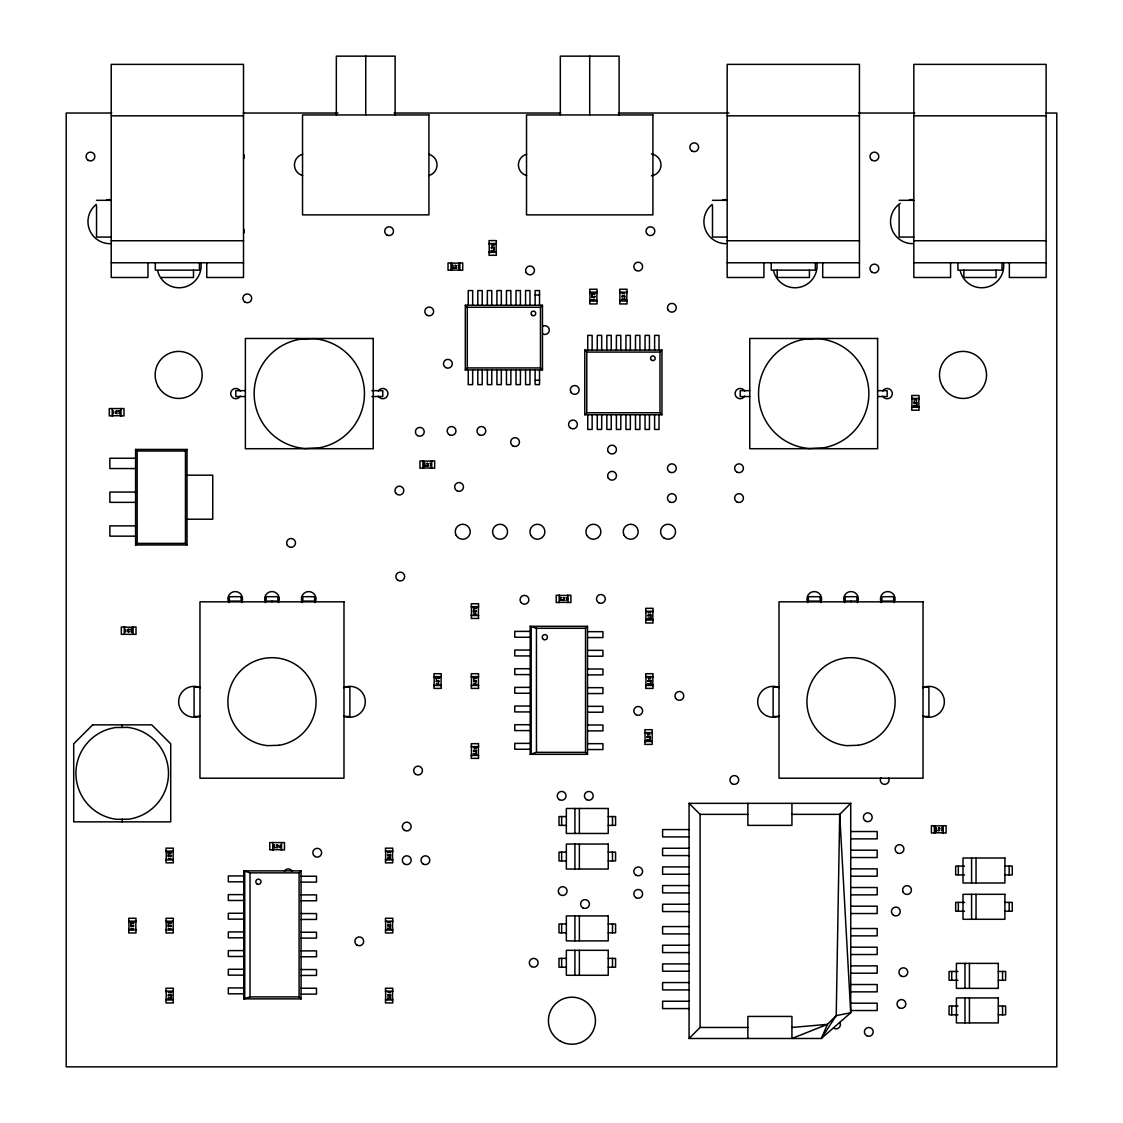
<?xml version="1.0" encoding="UTF-8"?>
<svg xmlns="http://www.w3.org/2000/svg" width="1123" height="1123" viewBox="0 0 1123 1123"><rect width="100%" height="100%" fill="white"/><g stroke="black" fill="none" stroke-linecap="round" stroke-linejoin="round"><path stroke-width="1.5" d="M390.411 852.511C390.79 853.522 389.26 851.094 387.772 852.203C387.042 854.603 388.811 849.339 390.593 852.301M390.411 992.564C390.411 992.844 384.543 991.848 390.593 992.367M476.236 748.016C476.18 748.325 470.411 747.328 476.419 747.806M591.891 299.588C592.312 302.073 598.531 298.536 592.102 299.757M127.854 629.498C130.661 627.266 126.141 633.049 129.257 631.519C128.822 633.456 125.944 630.326 129.37 629.427M624.809 300.08L624.809 298.536M130.493 629.315L132.163 629.217M916.55 401.823L916.831 403.719L914.206 401.978L914.234 403.508L914.319 402.132M438.925 681.815C438.826 677.983 439.205 684.791 436.384 680.37C436.58 684.342 435.527 678.376 438.588 681.829M187.022 544.964L185.449 543.392L185.449 451.011L187.022 449.439L135.588 449.439L135.588 544.964L187.022 544.964L187.022 449.439M135.588 544.964L137.16 543.392L137.16 451.011L135.588 449.439M465.315 369.93L467.294 367.937L540.472 367.937L542.465 369.93L542.465 305.259L465.315 305.259L465.315 369.93L542.465 369.93M465.315 305.259L467.294 307.253L540.472 307.253L542.465 305.259M584.788 414.752L586.782 412.759L659.959 412.759L661.952 414.752L661.952 350.081L584.788 350.081L584.788 414.752L661.952 414.752M584.788 350.081L586.782 352.075L659.959 352.075L661.952 350.081M301.076 998.88L299.097 996.901L299.097 872.852L301.076 870.872L243.761 870.872L243.761 998.88L301.076 998.88L301.076 870.872M587.511 754.319L585.532 752.34L585.532 628.29L587.511 626.311L530.196 626.311L530.196 754.319L587.511 754.319L587.511 626.311M243.761 998.88L250.022 996.901L299.097 996.901M530.196 754.319L536.457 752.34L585.532 752.34M850.729 803.338L839.709 814.357L836.228 1015.585L821.334 1038.48L689.073 1038.48L689.073 803.338L850.729 803.338L850.729 1012.778L821.334 1038.48L827.469 1024.344L836.228 1015.585L850.729 1012.778L839.709 814.357L791.94 814.357M689.073 1038.48L700.092 1027.461L700.092 814.357L689.073 803.338M276.426 847.472C279.852 846.574 276.974 843.443 276.525 845.38C279.627 843.892 275.219 849.507 277.942 847.486M938.084 830.571C942.773 827.96 935.347 827.974 939.642 828.156M170.766 856.217L168.464 854.828L168.253 856.54L168.253 854.631L170.415 856.33L170.85 854.856L170.878 856.386M133.44 926.321L131.138 924.931L130.928 926.643L130.928 924.734L133.09 926.433L133.525 924.959L133.539 926.489M170.766 926.321L168.464 924.931L168.253 926.643L168.253 924.734L170.415 926.433L170.85 924.959L170.878 926.489M476.124 681.928C476.475 677.759 476.194 685.016 473.709 680.37C473.906 684.342 472.867 678.376 475.913 681.829M914.347 401.894L916.621 403.536L916.635 402.02M119.445 413.531L120.245 413.418L119.249 413.797L119.249 411.018M560.742 597.633L559.956 597.675L560.939 597.352L560.742 600.145M275.177 847.683L273.633 847.683M458.591 268.088C461.595 266.305 456.205 264.579 458.703 265.267C459.7 266.698 457.44 268.313 458.395 267.92M280.315 847.739C280.694 841.66 280.048 847.542 280.118 847.556M791.94 1027.461L827.469 1024.344L791.94 1038.48L791.94 1016.441L747.862 1016.441L747.862 1038.48M111.795 113.03L66.215 113.03L66.215 1066.85L1056.785 1066.85L1056.785 113.03L1046.257 113.03M243.298 113.03L337.967 113.03M394.075 113.03L560.63 113.03M618.478 113.03L728.925 113.03M858.674 113.03L914.768 113.03M111.233 115.823L243.509 115.823M727.171 115.823L859.446 115.823M913.827 115.823L1046.103 115.823M96.536 200.329L111.233 200.329M712.487 200.329L727.171 200.329M899.13 200.329L913.827 200.329M111.233 237.065L96.536 237.065L96.536 205.706M727.171 237.065L712.487 237.065L712.487 205.706M913.827 237.065L899.13 237.065L899.13 205.706M111.233 240.743L243.509 240.743M727.171 240.743L859.446 240.743M913.827 240.743L1046.103 240.743M489.038 243.537L496.394 243.537M489.249 244.267L489.038 240.589L496.394 240.589L496.169 244.267M493.952 250.555L491.172 250.555L491.565 251.566L491.439 250.752L493.952 250.752M489.249 251.622L489.038 255.286L496.394 255.286L496.169 251.622M489.038 252.352L496.394 252.352M111.233 262.782L243.509 262.782M727.171 262.782L859.446 262.782M913.827 262.782L1046.103 262.782M450.983 263.133L459.798 263.133M450.983 270.067L459.798 270.067M161.249 277.479L193.493 277.479L193.493 270.138M589.715 292.177L597.071 292.177M619.699 292.177L627.041 292.177M589.94 292.921L589.715 289.243L597.071 289.243L596.86 292.921M619.91 292.921L619.699 289.243L627.041 289.243L626.831 292.921M592.158 293.777L594.671 293.777L594.544 292.977L594.937 293.973L592.158 293.973M535.124 294.97L539.531 294.97M624.613 295.756C626.704 298.732 620.963 294.044 622.507 297.174C620.528 296.669 623.756 293.917 624.599 297.272M624.613 299.209L621.819 299.209L622.212 300.206L622.1 299.406L624.613 299.406M589.94 300.262L589.715 303.94L597.071 303.94L596.86 300.262M619.91 300.262L619.699 303.94L627.041 303.94L626.831 300.262M589.715 301.006L597.071 301.006M619.699 300.992L627.041 300.992M535.124 380.22L539.531 380.22M245.376 390.65L235.816 390.65L235.816 396.531L245.376 396.531M371.938 390.65L382.789 390.65L382.789 396.531L371.938 396.531M749.771 390.65L740.211 390.65L740.211 396.531L749.771 396.531M877.891 390.65L887.184 390.65L887.184 396.531L877.891 396.531M911.722 398.44L919.077 398.44M911.932 399.17L911.722 395.493L919.077 395.493L918.853 399.17M916.635 405.473L913.855 405.473L914.234 406.47L914.122 405.67L916.635 405.67M911.932 406.526L911.722 410.19L919.077 410.19L918.853 406.526M911.722 407.256L919.077 407.256M112.216 415.721L121.031 415.721M137.16 451.011L185.449 451.011M135.588 458.254L109.872 458.254L109.872 468.544L135.588 468.544M422.908 461.104L431.723 461.104M422.908 468.024L431.723 468.024M187.022 475.183L212.738 475.183L212.738 519.219L187.022 519.219M135.588 492.056L109.872 492.056L109.872 502.346L135.588 502.346M135.588 525.859L109.872 525.859L109.872 536.148L135.588 536.148M137.16 543.392L185.449 543.392M559.156 595.429L567.971 595.429M559.156 602.363L567.971 602.363M471.267 606.687L478.609 606.687M471.478 607.431L471.267 603.753L478.609 603.753L478.398 607.431M473.695 608.287L476.208 608.287L476.096 607.487L476.489 608.484L473.695 608.484M645.711 611.249L653.067 611.249M645.922 611.979L645.711 608.315L653.067 608.315L652.842 611.979M471.478 614.772L471.267 618.45L478.609 618.45L478.398 614.772M471.267 615.516L478.609 615.516M650.624 618.282L647.845 618.282L648.224 619.278L648.111 618.478L650.624 618.478M645.922 619.335L645.711 622.998L653.067 622.998L652.842 619.335M645.711 620.064L653.067 620.064M124.274 627.196L133.09 627.196M530.196 626.311L536.457 628.29L585.532 628.29M530.196 631.379L514.769 631.379L514.769 637.26L530.196 637.26M587.511 631.673L602.939 631.673L602.939 637.555L587.511 637.555M530.196 650.049L514.769 650.049L514.769 655.93L530.196 655.93M587.511 650.343L602.939 650.343L602.939 656.225L587.511 656.225M530.196 668.718L514.769 668.718L514.769 674.586L530.196 674.586M587.511 669.013L602.939 669.013L602.939 674.881L587.511 674.881M433.927 676.65L441.283 676.65M471.267 676.65L478.609 676.65M645.711 676.65L653.067 676.65M434.152 677.38L433.927 673.716L441.283 673.716L441.072 677.38M471.478 677.38L471.267 673.716L478.609 673.716L478.398 677.38M645.922 677.38L645.711 673.716L653.067 673.716L652.842 677.38M436.37 678.25L438.882 678.25L438.77 677.436L439.149 678.446L436.37 678.446M473.695 678.25L476.208 678.25L476.096 677.436L476.489 678.446L473.695 678.446M650.624 683.682L647.845 683.682L648.224 684.679L648.111 683.879L650.624 683.879M434.152 684.735L433.927 688.413L441.283 688.413L441.072 684.735M471.478 684.735L471.267 688.413L478.609 688.413L478.398 684.735M645.922 684.735L645.711 688.413L653.067 688.413L652.842 684.735M433.927 685.465L441.283 685.465M471.267 685.465L478.609 685.465M645.711 685.465L653.067 685.465M199.964 687.079L194.082 687.079L194.082 716.474L199.964 716.474M343.989 687.079L349.871 687.079L349.871 716.474L343.989 716.474M779.011 687.079L773.129 687.079L773.129 716.474L779.011 716.474M923.036 687.079L928.918 687.079L928.918 716.474L923.036 716.474M530.196 687.374L514.769 687.374L514.769 693.256L530.196 693.256M587.511 687.669L602.939 687.669L602.939 693.551L587.511 693.551M530.196 706.044L514.769 706.044L514.769 711.926L530.196 711.926M587.511 706.339L602.939 706.339L602.939 712.221L587.511 712.221M530.196 724.714L514.769 724.714L514.769 730.582L530.196 730.582M587.511 725.009L602.939 725.009L602.939 730.876L587.511 730.876M644.827 732.645L652.182 732.645M645.037 733.375L644.827 729.697L652.182 729.697L652.182 744.395L644.827 744.395L645.037 740.731M649.74 739.678L646.96 739.678L647.353 740.675L647.227 739.875L649.74 739.875M644.827 741.461L652.182 741.461M530.196 743.37L514.769 743.37L514.769 749.252L530.196 749.252M587.511 743.665L602.939 743.665L602.939 749.546L587.511 749.546M471.267 746.613L478.609 746.613M471.463 747.342L471.267 743.665L478.609 743.665L478.384 747.342M476.166 753.631L473.387 753.631L473.78 754.628L473.653 753.828L476.166 753.828M471.463 754.684L471.267 758.362L478.609 758.362L478.384 754.684M471.267 755.428L478.609 755.428M700.092 814.357L747.862 814.357M566.343 816.561L559.001 816.561L559.001 825.377L566.343 825.377M608.231 816.561L615.586 816.561L615.586 825.377L608.231 825.377M934.364 825.882L943.18 825.882M689.073 829.574L662.612 829.574L662.612 836.916L689.073 836.916M938.084 830.585C942.225 830.262 935.964 831.497 939.544 828.367M850.729 831.525L877.189 831.525L877.189 838.867L850.729 838.867M934.364 832.803L943.18 832.803M689.073 848.23L662.612 848.23L662.612 855.586L689.073 855.586M272.707 849.704L281.522 849.704M850.729 850.195L877.189 850.195L877.189 857.537L850.729 857.537M166.007 851.108L173.363 851.108M385.428 851.094L392.783 851.094M166.232 851.838L166.007 848.16L173.363 848.16L173.153 851.838M385.638 851.838L385.428 848.16L392.783 848.16L392.559 851.838M566.343 852.132L559.001 852.132L559.001 860.948L566.343 860.948M608.231 852.132L615.586 852.132L615.586 860.948L608.231 860.948M168.45 852.694L170.963 852.694L170.836 851.894L171.229 852.89L168.45 852.89M390.341 858.126L387.561 858.126L387.954 859.123L387.828 858.323L390.341 858.323M166.232 859.179L166.007 862.857L173.363 862.857L173.153 859.179M385.638 859.179L385.428 862.857L392.783 862.857L392.559 859.179M166.007 859.923L173.363 859.923M385.428 859.923L392.783 859.923M964.573 866.086L955.673 866.086L955.673 874.915L964.573 874.915M1004.903 866.086L1012.258 866.086L1012.258 874.915L1004.903 874.915M689.073 866.9L662.612 866.9L662.612 874.241L689.073 874.241M850.729 868.851L877.189 868.851L877.189 876.207L850.729 876.207M243.761 870.872L250.022 872.852L299.097 872.852M243.761 875.94L228.32 875.94L228.32 881.822L243.761 881.822M301.076 876.235L316.504 876.235L316.504 882.116L301.076 882.116M689.073 885.57L662.612 885.57L662.612 892.911L689.073 892.911M850.729 887.521L877.189 887.521L877.189 894.863L850.729 894.863M243.761 894.61L228.32 894.61L228.32 900.478L243.761 900.478M301.076 894.891L316.504 894.891L316.504 900.772L301.076 900.772M964.573 902.387L955.673 902.387L955.673 911.216L964.573 911.216M1004.903 902.387L1012.258 902.387L1012.258 911.216L1004.903 911.216M689.073 904.226L662.612 904.226L662.612 911.581L689.073 911.581M850.729 906.191L877.189 906.191L877.189 913.532L850.729 913.532M243.761 913.266L228.32 913.266L228.32 919.147L243.761 919.147M301.076 913.56L316.504 913.56L316.504 919.442L301.076 919.442M128.682 921.211L136.023 921.211M166.007 921.211L173.363 921.211M385.428 921.197L392.783 921.197M128.892 921.941L128.682 918.263L136.023 918.263L135.827 921.941M166.232 921.941L166.007 918.263L173.363 918.263L173.153 921.941M385.638 921.941L385.428 918.263L392.783 918.263L392.559 921.941M131.124 922.797L133.623 922.797L133.511 921.997L133.904 922.994L131.124 922.994M168.45 922.797L170.963 922.797L170.836 921.997L171.229 922.994L168.45 922.994M566.343 923.99L559.001 923.99L559.001 932.82L566.343 932.82M608.231 923.99L615.586 923.99L615.586 932.82L608.231 932.82M689.073 926.573L662.612 926.573L662.612 933.915L689.073 933.915M390.341 928.426L387.561 928.23L387.954 929.226L387.828 928.426M850.729 928.524L877.189 928.524L877.189 935.866L850.729 935.866M128.892 929.283L128.682 932.96L136.023 932.96L135.827 929.283M166.232 929.283L166.007 932.96L173.363 932.96L173.153 929.283M385.638 929.283L385.428 932.96L392.783 932.96L392.559 929.283M128.682 930.026L136.023 930.026M166.007 930.026L173.363 930.026M385.428 930.026L392.783 930.026M243.761 931.936L228.32 931.936L228.32 937.817L243.761 937.817M301.076 932.23L316.504 932.23L316.504 938.112L301.076 938.112M689.073 945.229L662.612 945.229L662.612 952.585L689.073 952.585M850.729 947.194L877.189 947.194L877.189 954.536L850.729 954.536M243.761 950.591L228.32 950.591L228.32 956.473L243.761 956.473M301.076 950.886L316.504 950.886L316.504 956.768L301.076 956.768M566.343 958.382L559.001 958.382L559.001 967.212L566.343 967.212M608.231 958.382L615.586 958.382L615.586 967.212L608.231 967.212M689.073 963.899L662.612 963.899L662.612 971.241L689.073 971.241M850.729 965.85L877.189 965.85L877.189 973.206L850.729 973.206M243.761 969.261L228.32 969.261L228.32 975.143L243.761 975.143M301.076 969.556L316.504 969.556L316.504 975.438L301.076 975.438M957.961 971.465L949.061 971.465L949.061 980.281L957.961 980.281M998.291 971.465L1005.632 971.465L1005.632 980.281L998.291 980.281M689.073 982.569L662.612 982.569L662.612 989.91L689.073 989.91M850.729 984.52L877.189 984.52L877.189 991.862L850.729 991.862M243.761 987.931L228.32 987.931L228.32 993.813L243.761 993.813M301.076 988.226L316.504 988.226L316.504 994.108L301.076 994.108M166.007 991.16L173.363 991.16M385.428 991.16L392.783 991.16M166.218 991.89L166.007 988.226L173.363 988.226L173.139 991.89M385.638 991.89L385.428 988.226L392.783 988.226L392.559 991.89M170.921 998.193L168.141 998.193L168.52 999.189L168.408 998.389L170.921 998.389M390.341 998.193L387.561 998.193L387.954 999.189L387.828 998.389L390.341 998.389M166.218 999.245L166.007 1002.923L173.363 1002.923L173.139 999.245M385.638 999.245L385.428 1002.923L392.783 1002.923L392.559 999.245M166.007 999.975L173.363 999.975M385.428 999.975L392.783 999.975M689.073 1001.225L662.612 1001.225L662.612 1008.58L689.073 1008.58M850.729 1003.19L877.189 1003.19L877.189 1010.532L850.729 1010.532M957.961 1006.011L949.061 1006.011L949.061 1014.827L957.961 1014.827M998.291 1006.011L1005.632 1006.011L1005.632 1014.827L998.291 1014.827M700.092 1027.461L747.862 1027.461M390.327 856.189L388.614 854.533L387.589 855.038L388.109 856.259L388.376 854.687L390.537 856.386L390.537 854.491L390.341 856.189M390.327 926.293L388.614 924.636L387.674 924.987L388.109 926.363L388.376 924.79L390.537 926.489L390.537 924.594L390.341 926.293M390.327 996.255L388.614 994.585L387.589 995.104L388.109 996.326L388.376 994.739L390.537 996.452L390.537 994.543L390.341 996.255M115.753 413.446C120.021 413.671 112.707 413.601 117.311 411.032C113.367 411.215 119.319 410.19 115.851 413.236M1009.352 262.782L1009.352 277.479L1046.103 277.479L1046.103 64.376L913.827 64.376L913.827 277.479L950.563 277.479L950.563 262.782M1009.17 866.086L1009.17 874.915M1009.17 902.387L1009.17 911.216M1002.558 971.465L1002.558 980.281M1002.558 1006.011L1002.558 1014.827M1002.011 262.782L1002.011 270.138L957.919 270.138L957.919 262.782M996.087 270.138L996.087 277.479L963.843 277.479L963.843 270.138M976.041 858.014L976.041 882.987M976.041 894.315L976.041 919.288M971.592 858.014L971.592 882.987M971.592 894.315L971.592 919.288M969.43 963.38L969.43 988.366M969.43 997.926L969.43 1022.913M964.98 963.38L964.98 988.366M964.98 997.926L964.98 1022.913M958.326 866.086L958.326 874.915M958.326 902.387L958.326 911.216M951.714 971.465L951.714 980.281M951.714 1006.011L951.714 1014.827M943.18 825.672L943.18 833.027M942.436 825.882L946.113 825.672L946.113 833.027L942.436 832.803M936.147 830.585L936.147 827.805L935.15 828.184L935.95 828.072L935.95 830.585M935.094 825.882L931.416 825.672L931.416 833.027L935.094 832.803M934.364 825.672L934.364 833.027M918.853 398.44L918.853 407.256M911.932 398.44L911.932 407.256M851.023 601.114L851.023 601.844M822.71 262.782L822.71 277.479L859.446 277.479L859.446 64.376L727.171 64.376L727.171 277.479L763.921 277.479L763.921 262.782M815.354 262.782L815.354 270.138L771.262 270.138L771.262 262.782M809.43 270.138L809.43 277.479L777.186 277.479L777.186 270.138M791.94 803.338L791.94 825.377L747.862 825.377L747.862 803.338M659.959 352.075L659.959 412.759M659.019 350.081L659.019 335.384L654.611 335.384L654.611 350.081M659.019 414.752L659.019 429.449L654.611 429.449L654.611 414.752M652.842 611.249L652.842 620.064M652.842 676.65L652.842 685.465M649.459 350.081L649.459 335.384L645.051 335.384L645.051 350.081M649.459 414.752L649.459 429.449L645.051 429.449L645.051 414.752M645.922 611.249L645.922 620.064M645.922 676.65L645.922 685.465M645.037 732.645L645.037 741.461M639.913 350.081L639.913 335.384L635.492 335.384L635.492 350.081M639.913 414.752L639.913 429.449L635.492 429.449L635.492 414.752M630.354 350.081L630.354 335.384L625.946 335.384L625.946 350.081M630.354 414.752L630.354 429.449L625.946 429.449L625.946 414.752M626.831 292.177L626.831 300.992M620.808 350.081L620.808 335.384L616.387 335.384L616.387 350.081M620.808 414.752L620.808 429.449L616.387 429.449L616.387 414.752M619.91 292.177L619.91 300.992M619.11 114.939L619.11 56.15L560.321 56.15L560.321 114.939M612.498 816.561L612.498 825.377M612.498 852.132L612.498 860.948M612.498 923.99L612.498 932.82M612.498 958.382L612.498 967.212M611.249 350.081L611.249 335.384L606.841 335.384L606.841 350.081M611.249 414.752L611.249 429.449L606.841 429.449L606.841 414.752M601.689 350.081L601.689 335.384L597.282 335.384L597.282 350.081M601.689 414.752L601.689 429.449L597.282 429.449L597.282 414.752M596.86 292.177L596.86 301.006M592.144 350.081L592.144 335.384L587.736 335.384L587.736 350.081M592.144 414.752L592.144 429.449L587.736 429.449L587.736 414.752M589.94 292.177L589.94 301.006M589.715 56.15L589.715 114.939M586.782 352.075L586.782 412.759M579.37 808.476L579.37 833.463M579.37 844.047L579.37 869.034M579.37 915.919L579.37 940.892M579.37 950.311L579.37 975.283M574.92 808.476L574.92 833.463M574.92 844.047L574.92 869.034M574.92 915.919L574.92 940.892M574.92 950.311L574.92 975.283M567.971 595.232L567.971 602.574M567.227 595.429L570.905 595.232L570.905 602.574L567.227 602.363M561.654 816.561L561.654 825.377M561.654 852.132L561.654 860.948M561.654 923.99L561.654 932.82M561.654 958.382L561.654 967.212M559.886 595.429L556.208 595.232L556.208 602.574L559.886 602.363M559.156 595.232L559.156 602.574M540.472 307.253L540.472 367.937M539.531 305.259L539.531 290.562L535.124 290.562L535.124 305.259M539.531 369.93L539.531 384.627L535.124 384.627L535.124 369.93M536.457 628.29L536.457 752.34M531.193 627.308L531.193 753.336M529.972 305.259L529.972 290.562L525.564 290.562L525.564 305.259M529.972 369.93L529.972 384.627L525.564 384.627L525.564 369.93M520.426 305.259L520.426 290.562L516.019 290.562L516.019 305.259M520.426 369.93L520.426 384.627L516.019 384.627L516.019 369.93M510.867 305.259L510.867 290.562L506.459 290.562L506.459 305.259M510.867 369.93L510.867 384.627L506.459 384.627L506.459 369.93M501.321 305.259L501.321 290.562L496.913 290.562L496.913 305.259M501.321 369.93L501.321 384.627L496.913 384.627L496.913 369.93M496.169 243.537L496.169 252.352M491.762 305.259L491.762 290.562L487.354 290.562L487.354 305.259M491.762 369.93L491.762 384.627L487.354 384.627L487.354 369.93M489.249 243.537L489.249 252.352M482.216 305.259L482.216 290.562L477.808 290.562L477.808 305.259M482.216 369.93L482.216 384.627L477.808 384.627L477.808 369.93M478.398 606.687L478.398 615.516M478.398 676.65L478.398 685.465M478.384 746.613L478.384 755.428M472.657 305.259L472.657 290.562L468.249 290.562L468.249 305.259M472.657 369.93L472.657 384.627L468.249 384.627L468.249 369.93M471.478 606.687L471.478 615.516M471.478 676.65L471.478 685.465M471.463 746.613L471.463 755.428M467.294 307.253L467.294 367.937M459.798 262.936L459.798 270.278M459.068 263.133L462.732 262.936L462.732 270.278L459.068 270.067M452.766 267.85L452.766 265.056L451.769 265.449L452.569 265.337L452.569 267.85M451.713 263.133L448.035 262.936L448.035 270.278L451.713 270.067M450.983 262.936L450.983 270.278M441.072 676.65L441.072 685.465M434.152 676.65L434.152 685.465M431.723 460.907L431.723 468.249M430.993 461.104L434.671 460.907L434.671 468.249L430.993 468.024M424.705 465.806L424.705 463.027L423.722 463.35L424.508 463.294L424.508 465.806M423.652 461.104L419.974 460.907L419.974 468.249L423.652 468.024M422.908 460.907L422.908 468.249M395.128 114.939L395.128 56.15L336.339 56.15L336.339 114.939M392.559 851.094L392.559 859.923M392.559 921.197L392.559 930.026M392.559 991.16L392.559 999.975M385.638 851.094L385.638 859.923M385.638 921.197L385.638 930.026M385.638 991.16L385.638 999.975M365.733 56.15L365.733 114.939M281.522 842.573L281.522 849.929M280.792 849.704L284.47 849.929L284.47 842.573L269.773 842.573L269.773 849.929L273.436 849.704M274.503 847.486L274.503 844.707L273.521 845.029L274.307 844.973L274.307 847.486M272.707 842.573L272.707 849.929M271.977 601.114L271.977 601.844M250.022 872.852L250.022 996.901M244.744 871.855L244.744 997.884M206.758 262.782L206.758 277.479L243.509 277.479L243.509 64.376L111.233 64.376L111.233 277.479L147.969 277.479L147.969 262.782M199.417 262.782L199.417 270.138L155.325 270.138L155.325 262.782M173.153 851.108L173.153 859.923M173.153 921.211L173.153 930.026M173.139 991.16L173.139 999.975M166.232 851.108L166.232 859.923M166.232 921.211L166.232 930.026M166.218 991.16L166.218 999.975M135.827 921.211L135.827 930.026M133.09 626.971L133.09 634.327M132.346 627.196L136.023 626.971L136.023 634.327L121.326 634.327L121.326 626.971L125.004 627.196M131.489 629.413L131.489 631.926L132.303 631.814L131.293 632.193L131.293 629.413M128.892 921.211L128.892 930.026M124.274 626.971L124.274 634.327M122.21 724.854L122.21 727.451M122.21 819.257L122.21 821.854M121.031 408.575L121.031 415.931M120.301 415.721L123.979 415.931L123.979 408.575L109.282 408.575L109.282 415.931L112.946 415.721M112.216 408.575L112.216 415.931M888.504 777.762A4.408 4.408 0 0 1 884.685 784.373A4.408 4.408 0 0 1 880.867 777.762M243.607 228.98A4.408 4.408 0 0 1 243.607 233.387M243.607 154.328A4.408 4.408 0 0 1 243.607 158.736M284.47 871.083A4.408 4.408 0 0 1 292.106 871.083M542.69 326.274A4.408 4.408 0 0 1 549.301 330.092A4.408 4.408 0 0 1 542.69 333.91M839.85 1022.323A4.408 4.408 0 0 1 833.827 1028.345M110.012 243.677A22.039 22.039 0 0 1 96.311 204.372M106.769 199.824A22.039 22.039 0 0 1 110.012 199.585M200.891 262.487A22.039 22.039 0 0 1 183.161 287.39A22.039 22.039 0 0 1 157.599 270.615M912.606 243.677A22.039 22.039 0 0 1 900.225 203.389M909.363 199.824A22.039 22.039 0 0 1 912.606 199.585M1003.485 262.487A22.039 22.039 0 0 1 985.741 287.39A22.039 22.039 0 0 1 960.179 270.615M725.963 243.677A22.039 22.039 0 0 1 712.249 204.372M722.721 199.824A22.039 22.039 0 0 1 725.963 199.585M816.842 262.487A22.039 22.039 0 0 1 799.099 287.39A22.039 22.039 0 0 1 773.536 270.615M881.401 602.574A7.342 7.342 0 0 1 887.774 591.554A7.342 7.342 0 0 1 894.133 602.574M844.664 602.574A7.342 7.342 0 0 1 851.023 591.554A7.342 7.342 0 0 1 857.396 602.574M807.928 602.574A7.342 7.342 0 0 1 814.287 591.554A7.342 7.342 0 0 1 820.646 602.574M922.615 687.697A15.427 15.427 0 0 1 944.359 701.777A15.427 15.427 0 0 1 922.615 715.87M779.446 715.87A15.427 15.427 0 0 1 757.702 701.777A15.427 15.427 0 0 1 779.446 687.697M302.354 602.574A7.342 7.342 0 0 1 308.713 591.554A7.342 7.342 0 0 1 315.072 602.574M265.604 602.574A7.342 7.342 0 0 1 271.977 591.554A7.342 7.342 0 0 1 278.336 602.574M228.867 602.574A7.342 7.342 0 0 1 235.226 591.554A7.342 7.342 0 0 1 241.599 602.574M343.554 687.697A15.427 15.427 0 0 1 365.298 701.777A15.427 15.427 0 0 1 343.554 715.87M200.385 715.87A15.427 15.427 0 0 1 178.641 701.777A15.427 15.427 0 0 1 200.385 687.697M882.72 391.015A5.138 5.138 0 0 1 890.483 389.653A5.138 5.138 0 0 1 890.483 397.528A5.138 5.138 0 0 1 882.72 396.166M744.661 396.166A5.138 5.138 0 0 1 736.913 397.528A5.138 5.138 0 0 1 736.913 389.653A5.138 5.138 0 0 1 744.661 391.015M526.603 175.553A11.019 11.019 0 0 1 526.603 154.258M651.382 153.977A11.019 11.019 0 0 1 651.382 175.834M378.339 391.015A5.138 5.138 0 0 1 386.087 389.653A5.138 5.138 0 0 1 386.087 397.528A5.138 5.138 0 0 1 378.339 396.166M240.28 396.166A5.138 5.138 0 0 1 232.517 397.528A5.138 5.138 0 0 1 232.517 389.653A5.138 5.138 0 0 1 240.28 391.015M302.634 175.553A11.019 11.019 0 0 1 302.634 154.258M428.846 154.258A11.019 11.019 0 0 1 428.846 175.553M132.64 928.539C134.058 928.889 134.479 928.23 131.967 929.577C129.889 926.405 131.391 930.251 132.64 928.539M169.966 858.435C171.145 858.772 171.903 858.014 169.713 859.193C167.074 857.467 168.576 859.404 169.966 858.435M169.966 928.539C171.257 928.875 171.861 928.16 169.517 929.479C167.102 926.91 168.689 929.872 169.966 928.539M169.391 992.479C170.415 991.174 172.282 994.641 170.064 991.609C167.72 992.704 167.832 992.704 169.391 992.479M388.825 922.53C389.849 921.211 391.702 924.678 389.484 921.646C387.168 922.699 387.253 922.839 388.825 922.53M437.9 683.977C439.065 684.286 439.851 683.725 437.633 684.749C435.008 682.84 436.496 685.058 437.9 683.977M475.226 614.028C476.503 614.309 477.107 613.621 474.776 614.955C472.376 612.386 473.934 615.362 475.226 614.028M475.226 683.977C476.419 684.328 477.149 683.64 474.959 684.749C472.362 682.84 473.808 685.058 475.226 683.977M492.436 244.856C493.46 243.537 495.313 247.004 493.095 243.972C490.751 245.053 490.863 245.123 492.436 244.856M623.083 293.496C624.149 292.542 626.087 295.167 623.546 292.724C621.342 293.65 621.609 293.777 623.083 293.496M649.094 612.568C650.161 611.614 652.14 614.141 649.557 611.796C647.367 612.849 647.662 612.849 649.094 612.568M648.224 733.965C649.276 732.996 651.256 735.537 648.673 733.193C646.525 734.189 646.722 734.217 648.224 733.965M649.094 677.969C650.119 676.664 652.042 680.033 649.768 677.085C647.466 678.25 647.508 678.208 649.094 677.969M915.119 399.76C916.143 398.44 917.996 401.908 915.778 398.876C913.476 399.985 913.532 400.027 915.119 399.76M428.34 463.827L426.628 465.792L428.34 466.003L426.445 466.003L428.144 463.841L426.81 463.238L428.34 463.827M456.415 265.87L454.703 267.836L456.415 268.046L454.506 268.046L456.219 265.87L454.885 265.267L456.415 265.87M564.574 598.166L562.876 600.117L564.588 600.342L562.679 600.342L564.378 598.166L563.044 597.562L564.574 598.166M168.31 995.301C168.604 998.263 168.029 991.427 170.907 996.255C169.334 991.946 174.851 997.463 168.352 995.175M491.355 247.678C491.649 250.626 491.032 243.817 493.938 248.632L494.148 246.92L494.148 248.815L492.169 247.158L491.355 247.678M476.32 611.235L475.492 611.895L473.499 610.224L473.499 612.133L473.695 610.421C476.517 615.165 476.04 608.666 476.32 611.235M473.569 750.754C473.976 753.758 473.176 746.823 476.152 751.694C474.917 747.834 479.1 752.424 473.569 750.754M594.769 296.725L593.941 297.384L591.961 295.714L591.961 297.609L592.158 295.911C594.839 300.599 594.657 294.226 594.769 296.725M648.027 615.39C648.462 618.45 647.564 611.474 650.61 616.345L650.821 614.632L650.821 616.527L648.841 614.871L648.027 615.39M648.027 680.791C648.308 683.753 647.732 676.902 650.61 681.745L650.821 680.033L650.821 681.928L648.841 680.271L648.027 680.791M647.143 736.786C647.424 739.748 646.848 732.898 649.726 737.741L649.936 736.028L649.936 737.923L647.957 736.267L647.143 736.786M112.637 411.481C113.591 417.882 114.574 408.533 112.637 411.481M124.695 629.877C125.622 636.123 126.745 627.153 124.695 629.877M431.021 463.757C431.414 465.02 428.439 466.438 431.035 465.806C432.65 463.448 427.919 462.395 431.021 463.757M567.255 598.082C567.719 599.331 564.448 600.945 567.396 599.991C568.687 597.562 564.223 596.804 567.255 598.082M942.464 828.521C942.913 829.743 939.797 831.441 942.604 830.444C943.938 828.002 939.39 827.314 942.464 828.521M131.124 923.668L131.026 921.997L131.124 923.668M168.45 853.564L168.352 851.894L168.45 853.564M168.45 923.668L168.352 921.997L168.45 923.668M170.949 997.421L171.019 999.189L170.949 997.421M493.98 249.783L494.05 251.566L493.98 249.783M436.37 679.12L436.271 677.436L436.37 679.12M390.369 857.354L390.439 859.137L390.439 857.326M473.695 609.157L473.597 607.487L473.695 609.157M390.369 927.458L390.439 929.24L390.369 927.458M473.695 679.12L473.597 677.436L473.695 679.12M390.369 997.421L390.439 999.189L390.439 997.378M592.158 294.647L592.06 292.963L592.158 294.647M476.194 752.859L476.264 754.642L476.194 752.859M650.652 617.496L650.722 619.278L650.722 617.468M650.652 682.896L650.722 684.679L650.722 682.868M649.768 738.892L649.838 740.675L649.838 738.864M916.663 404.687L916.733 406.47L916.733 404.659M120.245 410.92L118.477 410.85L120.217 410.99M451.797 267.864L453.58 267.948L451.797 267.864M423.722 465.834L425.505 465.905L423.834 465.806M559.97 600.159L561.739 600.244L559.97 600.159M935.178 830.613L936.961 830.683L935.277 830.585M92.676 724.854L73.711 743.805L73.711 821.854L170.71 821.854L170.71 743.805L151.759 724.854L92.676 724.854M313.78 338.655L299.406 339.371A55.111 55.111 0 0 0 304.838 448.526L319.199 447.81A55.111 55.111 0 0 0 313.78 338.655M818.162 338.655L803.801 339.371A55.111 55.111 0 0 0 809.22 448.526L823.594 447.81A55.111 55.111 0 0 0 818.162 338.655M279.206 745.279L267.709 745.658A44.092 44.092 0 0 1 234.005 679.373A44.092 44.092 0 0 1 308.334 676.832A44.092 44.092 0 0 1 279.206 745.279M858.267 745.279L846.77 745.658A44.092 44.092 0 0 1 813.052 679.373A44.092 44.092 0 0 1 887.381 676.832A44.092 44.092 0 0 1 858.267 745.279M127.811 727.395L115.725 727.522A46.296 46.296 0 0 0 116.61 819.313L128.696 819.186A46.296 46.296 0 0 0 127.811 727.395M428.93 114.939L302.536 114.939L302.536 214.872L428.93 214.872L428.93 114.939M652.912 114.939L526.519 114.939L526.519 214.872L652.912 214.872L652.912 114.939M373.229 338.472L245.376 338.472L245.376 448.709L373.229 448.709L373.229 338.472M877.625 338.472L749.771 338.472L749.771 448.709L877.625 448.709L877.625 338.472M241.108 596.692L229.359 596.692L229.359 601.114L241.108 601.114L241.108 596.692M277.858 596.692L266.095 596.692L266.095 601.114L277.858 601.114L277.858 596.692M314.594 596.692L302.831 596.692L302.831 601.114L314.594 601.114L314.594 596.692M820.169 596.692L808.406 596.692L808.406 601.114L820.169 601.114L820.169 596.692M856.905 596.692L845.142 596.692L845.142 601.114L856.905 601.114L856.905 596.692M893.641 596.692L881.892 596.692L881.892 601.114L893.641 601.114L893.641 596.692M343.989 601.844L199.964 601.844L199.964 778.211L343.989 778.211L343.989 601.844M923.036 601.844L779.011 601.844L779.011 778.211L923.036 778.211L923.036 601.844M608.231 808.476L566.343 808.476L566.343 833.463L608.231 833.463L608.231 808.476M608.231 844.047L566.343 844.047L566.343 869.034L608.231 869.034L608.231 844.047M1004.903 858.014L963.015 858.014L963.015 882.987L1004.903 882.987L1004.903 858.014M1004.903 894.315L963.015 894.315L963.015 919.288L1004.903 919.288L1004.903 894.315M608.231 915.919L566.343 915.919L566.343 940.892L608.231 940.892L608.231 915.919M608.231 950.311L566.343 950.311L566.343 975.283L608.231 975.283L608.231 950.311M998.291 963.38L956.403 963.38L956.403 988.366L998.291 988.366L998.291 963.38M998.291 997.926L956.403 997.926L956.403 1022.913L998.291 1022.913L998.291 997.926M158.287 386.677A23.513 23.513 0 0 0 199.01 386.677A23.513 23.513 0 0 0 178.641 351.415A23.513 23.513 0 0 0 158.287 386.677M942.646 386.677A23.513 23.513 0 0 0 983.383 386.677A23.513 23.513 0 0 0 963.015 351.415A23.513 23.513 0 0 0 942.646 386.677M560.18 1041.063A23.513 23.513 0 0 0 595.443 1020.709A23.513 23.513 0 0 0 560.18 1000.34A23.513 23.513 0 0 0 560.18 1041.063M732.126 783.784A4.408 4.408 0 0 0 738.737 779.966A4.408 4.408 0 0 0 732.126 776.147A4.408 4.408 0 0 0 732.126 783.784M675.555 698.113A4.408 4.408 0 0 0 683.191 698.113A4.408 4.408 0 0 0 679.373 691.487A4.408 4.408 0 0 0 675.555 698.113M636.011 714.705A4.408 4.408 0 0 0 642.623 710.887A4.408 4.408 0 0 0 636.011 707.069A4.408 4.408 0 0 0 636.011 714.705M608.245 477.949A4.408 4.408 0 0 0 615.881 477.949A4.408 4.408 0 0 0 612.063 471.337A4.408 4.408 0 0 0 608.245 477.949M608.245 451.783A4.408 4.408 0 0 0 615.881 451.783A4.408 4.408 0 0 0 612.063 445.171A4.408 4.408 0 0 0 608.245 451.783M479.198 434.741A4.408 4.408 0 0 0 485.81 430.923A4.408 4.408 0 0 0 479.198 427.105A4.408 4.408 0 0 0 479.198 434.741M415.861 774.379A4.408 4.408 0 0 0 422.473 770.56A4.408 4.408 0 0 0 415.861 766.742A4.408 4.408 0 0 0 415.861 774.379M404.533 830.374A4.408 4.408 0 0 0 411.158 826.556A4.408 4.408 0 0 0 404.533 822.738A4.408 4.408 0 0 0 404.533 830.374M404.533 864.036A4.408 4.408 0 0 0 411.158 860.218A4.408 4.408 0 0 0 404.533 856.4A4.408 4.408 0 0 0 404.533 864.036M449.368 434.741A4.408 4.408 0 0 0 455.98 430.923A4.408 4.408 0 0 0 449.368 427.105A4.408 4.408 0 0 0 449.368 434.741M423.203 864.036A4.408 4.408 0 0 0 429.814 860.218A4.408 4.408 0 0 0 423.203 856.4A4.408 4.408 0 0 0 423.203 864.036M520.651 601.984A4.408 4.408 0 0 0 528.287 601.984A4.408 4.408 0 0 0 524.469 595.372A4.408 4.408 0 0 0 520.651 601.984M903.201 892.252A4.408 4.408 0 0 0 910.837 892.252A4.408 4.408 0 0 0 907.019 885.64A4.408 4.408 0 0 0 903.201 892.252M598.685 602.728A4.408 4.408 0 0 0 605.297 598.91A4.408 4.408 0 0 0 598.685 595.092A4.408 4.408 0 0 0 598.685 602.728M692.007 151.086A4.408 4.408 0 0 0 698.618 147.267A4.408 4.408 0 0 0 692.007 143.449A4.408 4.408 0 0 0 692.007 151.086M897.319 852.862A4.408 4.408 0 0 0 903.931 849.044A4.408 4.408 0 0 0 897.319 845.226A4.408 4.408 0 0 0 897.319 852.862M570.905 392.124A4.408 4.408 0 0 0 578.542 392.124A4.408 4.408 0 0 0 574.723 385.512A4.408 4.408 0 0 0 570.905 392.124M287.263 545.118A4.408 4.408 0 0 0 294.9 545.118A4.408 4.408 0 0 0 291.082 538.493A4.408 4.408 0 0 0 287.263 545.118M636.011 875.196A4.408 4.408 0 0 0 642.623 871.378A4.408 4.408 0 0 0 636.011 867.56A4.408 4.408 0 0 0 636.011 875.196M315.03 856.54A4.408 4.408 0 0 0 321.641 852.722A4.408 4.408 0 0 0 315.03 848.904A4.408 4.408 0 0 0 315.03 856.54M636.011 897.684A4.408 4.408 0 0 0 642.623 893.866A4.408 4.408 0 0 0 636.011 890.048A4.408 4.408 0 0 0 636.011 897.684M245.081 302.171A4.408 4.408 0 0 0 251.692 298.353A4.408 4.408 0 0 0 245.081 294.535A4.408 4.408 0 0 0 245.081 302.171M872.192 160.35A4.408 4.408 0 0 0 878.804 156.532A4.408 4.408 0 0 0 872.192 152.714A4.408 4.408 0 0 0 872.192 160.35M872.192 272.342A4.408 4.408 0 0 0 878.804 268.523A4.408 4.408 0 0 0 872.192 264.705A4.408 4.408 0 0 0 872.192 272.342M386.902 235.002A4.408 4.408 0 0 0 393.513 231.184A4.408 4.408 0 0 0 386.902 227.365A4.408 4.408 0 0 0 386.902 235.002M88.268 160.35A4.408 4.408 0 0 0 94.879 156.532A4.408 4.408 0 0 0 88.268 152.714A4.408 4.408 0 0 0 88.268 160.35M646.595 233.387A4.408 4.408 0 0 0 654.232 233.387A4.408 4.408 0 0 0 650.414 226.776A4.408 4.408 0 0 0 646.595 233.387M357.072 945.159A4.408 4.408 0 0 0 363.684 941.341A4.408 4.408 0 0 0 357.072 937.523A4.408 4.408 0 0 0 357.072 945.159M586.627 799.66A4.408 4.408 0 0 0 593.239 795.842A4.408 4.408 0 0 0 586.627 792.024A4.408 4.408 0 0 0 586.627 799.66M559.436 799.66A4.408 4.408 0 0 0 566.062 795.842A4.408 4.408 0 0 0 559.436 792.024A4.408 4.408 0 0 0 559.436 799.66M865.58 821.11A4.408 4.408 0 0 0 872.192 817.291A4.408 4.408 0 0 0 865.58 813.473A4.408 4.408 0 0 0 865.58 821.11M899.228 1007.766A4.408 4.408 0 0 0 905.84 1003.948A4.408 4.408 0 0 0 899.228 1000.13A4.408 4.408 0 0 0 899.228 1007.766M866.605 1035.687A4.408 4.408 0 0 0 873.217 1031.869A4.408 4.408 0 0 0 866.605 1028.05A4.408 4.408 0 0 0 866.605 1035.687M582.809 907.833A4.408 4.408 0 0 0 589.421 904.015A4.408 4.408 0 0 0 582.809 900.197A4.408 4.408 0 0 0 582.809 907.833M417.616 435.626A4.408 4.408 0 0 0 424.227 431.808A4.408 4.408 0 0 0 417.616 427.975A4.408 4.408 0 0 0 417.616 435.626M570.765 428.27A4.408 4.408 0 0 0 577.376 424.452A4.408 4.408 0 0 0 570.765 420.634A4.408 4.408 0 0 0 570.765 428.27M669.673 472.067A4.408 4.408 0 0 0 676.285 468.249A4.408 4.408 0 0 0 669.673 464.431A4.408 4.408 0 0 0 669.673 472.067M736.828 472.067A4.408 4.408 0 0 0 743.44 468.249A4.408 4.408 0 0 0 736.828 464.431A4.408 4.408 0 0 0 736.828 472.067M456.864 490.737A4.408 4.408 0 0 0 463.476 486.919A4.408 4.408 0 0 0 456.864 483.101A4.408 4.408 0 0 0 456.864 490.737M398.075 580.38A4.408 4.408 0 0 0 404.687 576.562A4.408 4.408 0 0 0 398.075 572.744A4.408 4.408 0 0 0 398.075 580.38M427.021 315.254A4.408 4.408 0 0 0 433.632 311.436A4.408 4.408 0 0 0 427.021 307.618A4.408 4.408 0 0 0 427.021 315.254M445.691 367.572A4.408 4.408 0 0 0 452.302 363.754A4.408 4.408 0 0 0 445.691 359.936A4.408 4.408 0 0 0 445.691 367.572M512.86 445.901A4.408 4.408 0 0 0 519.472 442.083A4.408 4.408 0 0 0 512.86 438.265A4.408 4.408 0 0 0 512.86 445.901M395.577 492.786A4.408 4.408 0 0 0 403.213 492.786A4.408 4.408 0 0 0 399.395 486.175A4.408 4.408 0 0 0 395.577 492.786M636.011 270.432A4.408 4.408 0 0 0 642.623 266.614A4.408 4.408 0 0 0 636.011 262.796A4.408 4.408 0 0 0 636.011 270.432M669.673 501.897A4.408 4.408 0 0 0 676.285 498.079A4.408 4.408 0 0 0 669.673 494.26A4.408 4.408 0 0 0 669.673 501.897M736.828 501.897A4.408 4.408 0 0 0 743.44 498.079A4.408 4.408 0 0 0 736.828 494.26A4.408 4.408 0 0 0 736.828 501.897M668.059 309.962A4.408 4.408 0 0 0 675.695 309.962A4.408 4.408 0 0 0 671.877 303.35A4.408 4.408 0 0 0 668.059 309.962M526.224 272.636A4.408 4.408 0 0 0 533.86 272.636A4.408 4.408 0 0 0 530.042 266.025A4.408 4.408 0 0 0 526.224 272.636M893.641 915.329A4.408 4.408 0 0 0 900.267 911.511A4.408 4.408 0 0 0 893.641 907.693A4.408 4.408 0 0 0 893.641 915.329M901.137 976.027A4.408 4.408 0 0 0 907.763 972.209A4.408 4.408 0 0 0 901.137 968.391A4.408 4.408 0 0 0 901.137 976.027M558.861 893.276A4.408 4.408 0 0 0 566.497 893.276A4.408 4.408 0 0 0 562.679 886.665A4.408 4.408 0 0 0 558.861 893.276M531.516 966.608A4.408 4.408 0 0 0 538.128 962.79A4.408 4.408 0 0 0 531.516 958.972A4.408 4.408 0 0 0 531.516 966.608M586.908 535.489A7.496 7.496 0 0 0 599.879 535.489A7.496 7.496 0 0 0 593.393 524.244A7.496 7.496 0 0 0 586.908 535.489M624.234 535.489A7.496 7.496 0 0 0 637.218 535.489A7.496 7.496 0 0 0 630.719 524.244A7.496 7.496 0 0 0 624.234 535.489M664.311 538.226A7.496 7.496 0 0 0 675.541 531.74A7.496 7.496 0 0 0 664.311 525.241A7.496 7.496 0 0 0 664.311 538.226M456.247 535.489A7.496 7.496 0 0 0 469.232 535.489A7.496 7.496 0 0 0 462.732 524.244A7.496 7.496 0 0 0 456.247 535.489M493.573 535.489A7.496 7.496 0 0 0 506.557 535.489A7.496 7.496 0 0 0 500.072 524.244A7.496 7.496 0 0 0 493.573 535.489M530.912 535.489A7.496 7.496 0 0 0 543.883 535.489A7.496 7.496 0 0 0 537.398 524.244A7.496 7.496 0 0 0 530.912 535.489M531.769 315.086A2.316 2.316 0 0 0 535.657 314.047A2.316 2.316 0 0 0 532.807 311.197A2.316 2.316 0 0 0 531.769 315.086M651.733 360.286A2.316 2.316 0 0 0 655.214 358.265A2.316 2.316 0 0 0 651.733 356.258A2.316 2.316 0 0 0 651.733 360.286M257.111 884.012A2.597 2.597 0 0 0 261.013 881.766A2.597 2.597 0 0 0 257.111 879.506A2.597 2.597 0 0 0 257.111 884.012M543.546 639.464A2.597 2.597 0 0 0 547.448 637.204A2.597 2.597 0 0 0 543.546 634.958A2.597 2.597 0 0 0 543.546 639.464"/></g></svg>
